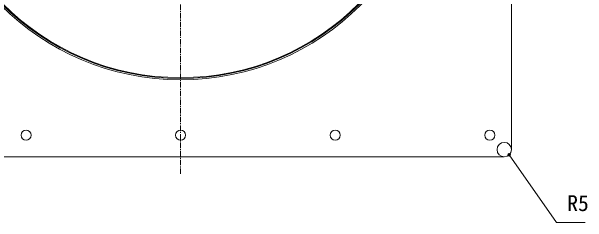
# Model space of a CAD drawing. Units: millimetres, scale not verified. Extents: x -1380 to 1380, y -955 to 955.
# Drawn here: x -567.8 to -167.3, y -50.6 to 96 of the extents above; entities that cross this region are included whole.
import ezdxf
from ezdxf.enums import TextEntityAlignment as Align

# ---------------------------------------------------------------- set-up
doc = ezdxf.new("R2010")
doc.units = ezdxf.units.MM
doc.header["$LTSCALE"] = 3
doc.linetypes.add('USER1', pattern=[2, 1.25, -0.25, 0.25, -0.25])
for name, color, linetype, lineweight in [('0-0_0', 7, 'Continuous', 15), ('0-2_L-2', 7, 'Continuous', 18), ('0-3_L-1', 7, 'Continuous', 18), ('0-4_L-5', 2, 'USER1', 18), ('0-7_MOJI', 7, 'Continuous', 18), ('0-8_SUNPO', 7, 'Continuous', 18)]:
    doc.layers.add(name, color=color, linetype=linetype, lineweight=lineweight)
doc.styles.add('ＭＳ ゴシック', font='')
doc.styles.get('ＭＳ ゴシック').set_extended_font_data('MS Gothic')

# ---------------------------------------------------------------- blocks, each defined once
blk = doc.blocks.new('_DOTSMALL')
at = {"layer": '0-0_0'}
blk.add_line((0.0625, 0), (-0.0625, 0), dxfattribs=at)
blk.add_circle((0, 0), 0.0625, dxfattribs=at)

msp = doc.modelspace()

# ---------------------------------------------------------------- linework, layer by layer
at = {"layer": '0-2_L-2'}
for radius in [175.5, 175]:
    msp.add_circle((-450.212, 225.046), radius, dxfattribs=at)
at = {"layer": '0-3_L-1'}
for p, q in [((-220.212, 0.046), (-220.212, 450.046)), ((-675.212, -4.954), (-225.212, -4.954))]:
    msp.add_line(p, q, dxfattribs=at)
for centre, radius in [((-450.212, 225.046), 176.5), ((-557.712, 10.046), 3.5), ((-450.212, 10.046), 3.5), ((-342.712, 10.046), 3.5), ((-235.212, 10.046), 3.5), ((-225.212, 0.046), 5)]:
    msp.add_circle(centre, radius, dxfattribs=at)
at = {"layer": '0-4_L-5'}
msp.add_line((-450.212, 466.871), (-450.212, -16.779), dxfattribs=at)
at = {"layer": '0-8_SUNPO'}
msp.add_lwpolyline([(-221.676, -3.489), (-188.885, -50.593), (-168.885, -50.593)], dxfattribs=at)

# ---------------------------------------------------------------- block references
at = {"layer": '0-8_SUNPO', "xscale": 15, "yscale": 15, "rotation": 124.84369}
msp.add_blockref('_DOTSMALL', (-221.676, -3.489), dxfattribs=at)

# ---------------------------------------------------------------- texts
at = {"layer": '0-7_MOJI', "style": 'ＭＳ ゴシック'}
msp.add_text('R5 ', height=11, dxfattribs=at).set_placement((-181.373, -45.96), align=Align.BOTTOM_LEFT)

doc.saveas('drawing.dxf')
